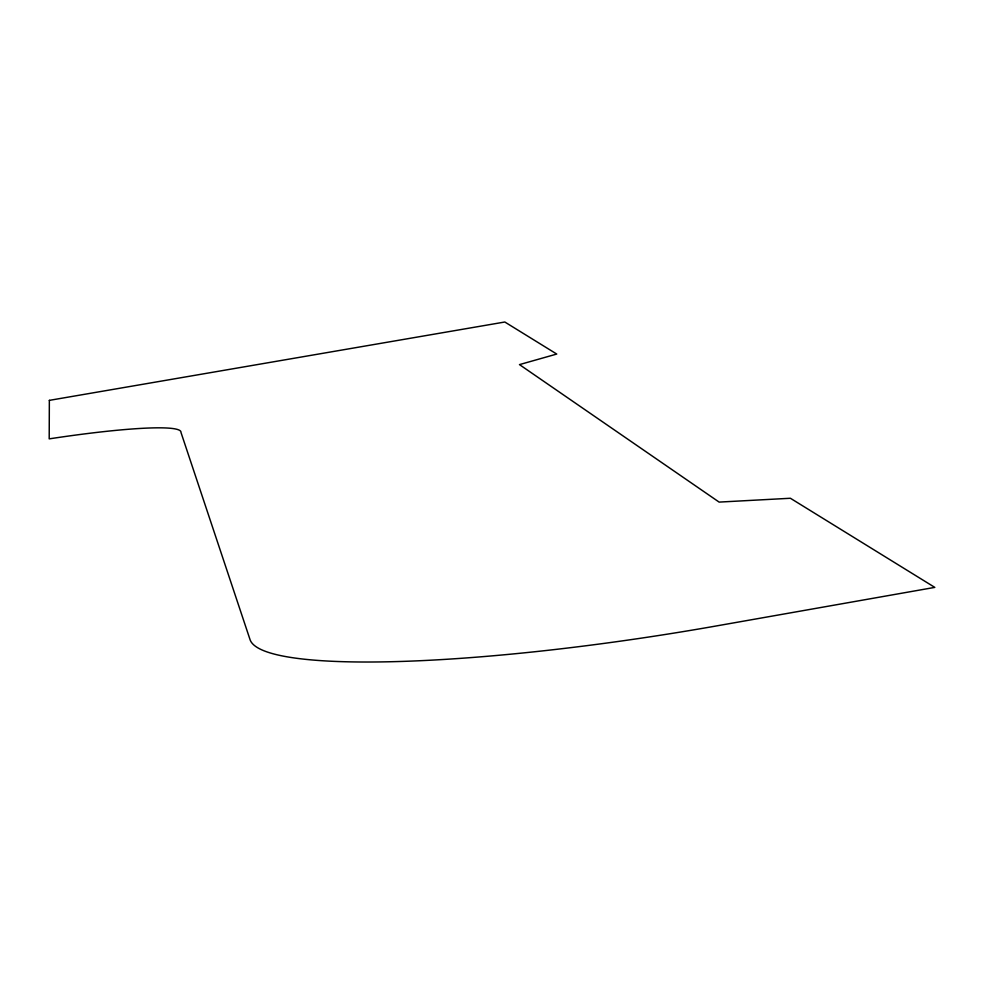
<?xml version="1.0" encoding="UTF-8"?>
<svg xmlns="http://www.w3.org/2000/svg" width="984" height="984" viewBox="0 0 984 984"><rect width="100%" height="100%" fill="white"/><g stroke="black" fill="none" stroke-linecap="round" stroke-linejoin="round"><path stroke-width="1.48" d="M49.348 400.365L49.2 438.864A168.055 16.261 -9.9 0 1 180.97 432.406L250.096 639.772A409.356 60.651 -8.9 0 0 715.036 626.181L934.8 587.386L790.398 498.261L719.132 502.098L519.49 364.609L556.735 354.055L504.817 322.014L49.348 400.365"/></g></svg>
